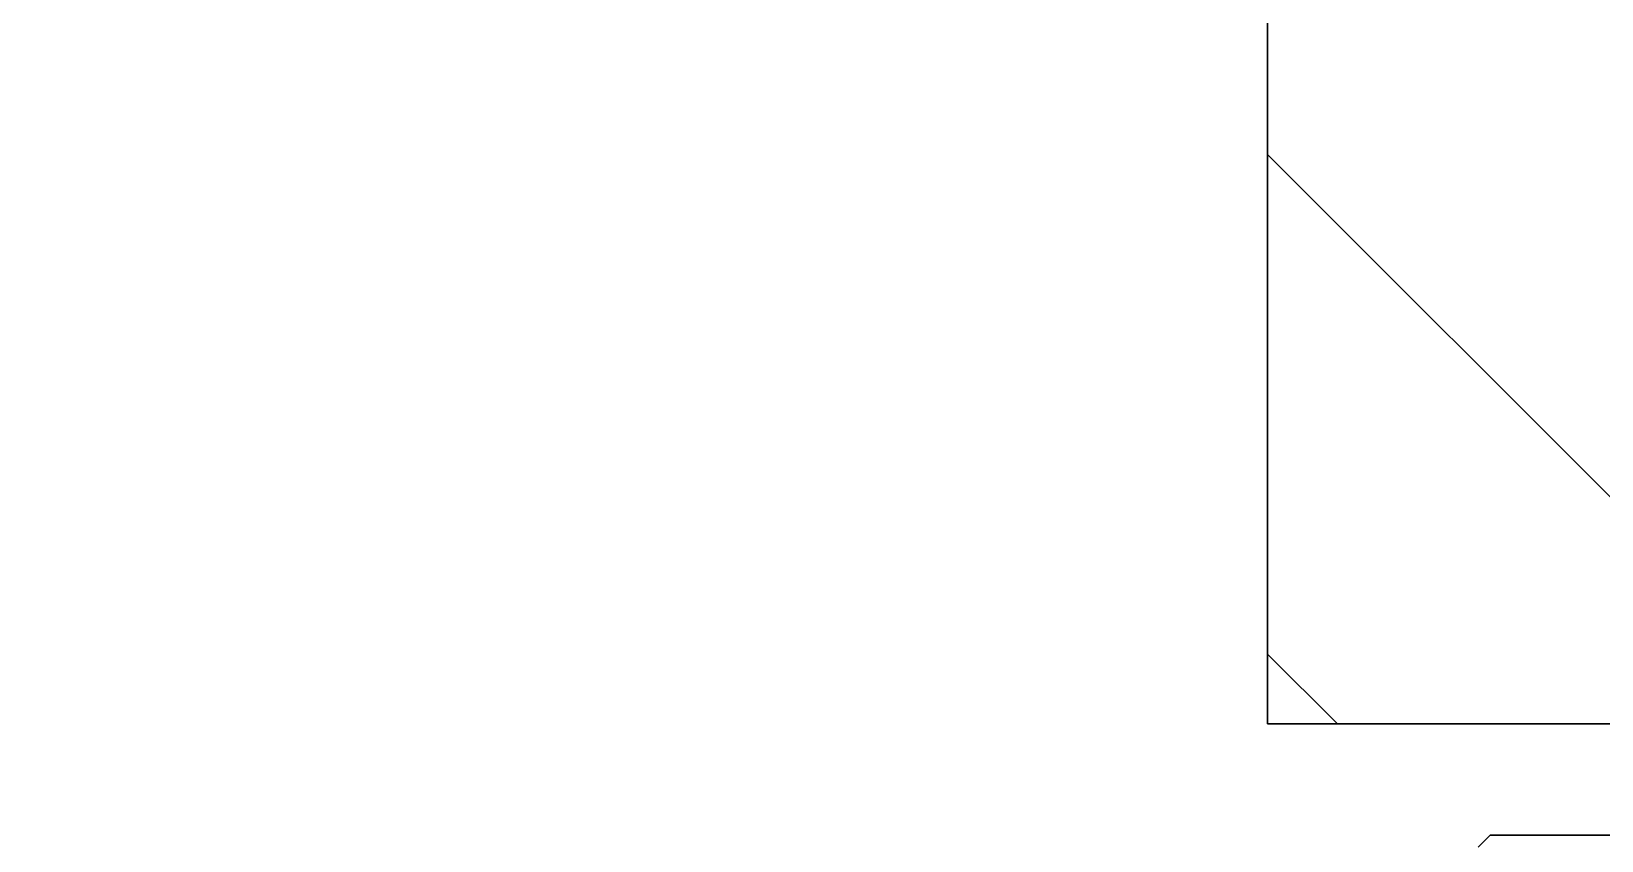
# Model space of a CAD drawing. Header units: millimetres. Extents: x 0 to 1749, y -46 to 1352.
# Drawn here: x 823.34 to 837.45, y 1018.91 to 1026.18 of the extents above; entities that cross this region are included whole.
import ezdxf

# ---------------------------------------------------------------- set-up
doc = ezdxf.new("R2010")
doc.units = ezdxf.units.MM
doc.layers.add('1', color=7, linetype='Continuous', true_color=0xffffff)
doc.layers.add('110', color=7, linetype='Continuous', true_color=0xffffff)
doc.styles.get("Standard").update_dxf_attribs({"font": 'SimSun.ttf', "height": 20})
doc.dimstyles.get("Standard").update_dxf_attribs({"dimtxt": 5, "dimasz": 0.18, "dimexe": 0.18, "dimexo": 0.0625, "dimgap": 0.09, "dimtad": 0, "dimtih": 1, "dimtoh": 1, "dimdec": 4, "dimzin": 0, "dimdsep": 46, "dimtxsty": 'Standard', "dimcen": 0.09, "dimclrt": 1, "dimadec": 0, "dimazin": 0, "dimtfac": 1, "dimtdec": 4, "dimtofl": 0, "dimtmove": 0, "dimatfit": 3, "dimfxl": 0, "dimtolj": 1, "dimtzin": 0, "dimarcsym": 0})

msp = doc.modelspace()

# ---------------------------------------------------------------- hatches: boundary and pattern name
at = {"lineweight": 13}
h = msp.add_hatch(dxfattribs=at)
h.set_pattern_fill('ANSI31', angle=90)
h.set_pattern_definition([(135, (-579.1546, -2581.2888), (-2.245064, -2.245064), [])])
h.paths.add_polyline_path([(853.4007, 1051.45624), (852.4507, 1052.40624), (852.4507, 1055.90624), (852.4507, 1089.95624), (851.4507, 1089.95624), (851.4507, 1079.95624), (842.26472, 1079.95624), (836.4507, 1079.95624), (834.4507, 1077.95624), (834.4507, 1056.79363), (834.4507, 1019.95624), (849.8945, 1019.95624), (856.63638, 1036.79363), (891.9507, 1036.79363), (891.9507, 1054.45624), (898.4507, 1054.45624), (898.4507, 1072.95624), (896.9507, 1072.95624), (896.4507, 1072.95624), (896.4507, 1079.95624), (867.4507, 1079.95624), (867.4507, 1089.95624), (866.4507, 1089.95624), (866.4507, 1055.90624), (866.4507, 1052.40624), (865.5007, 1051.45624), (865.5007, 1047.95624), (859.4507, 1044.46327), (853.4007, 1047.95624)])
h.paths.add_polyline_path([(952.9507, 1079.95624), (907.4507, 1079.95624), (907.4507, 1072.95624), (905.4507, 1072.95624), (905.4507, 1054.45624), (952.9507, 1054.45624)])
h.paths.add_polyline_path([(1013.4507, 1072.95624), (1011.9507, 1072.95624), (1011.4507, 1072.95624), (1011.4507, 1079.95624), (965.9507, 1079.95624), (965.9507, 1054.45624), (1013.4507, 1054.45624)])
h.paths.add_polyline_path([(1038.9507, 1071.95624), (1035.9507, 1071.95624), (1035.9507, 1079.95624), (1022.4507, 1079.95624), (1022.4507, 1072.95624), (1020.4507, 1072.95624), (1020.4507, 1054.45624), (1026.9507, 1054.45624), (1026.9507, 1036.79363), (1026.9507, 1019.45624), (1026.9507, 1018.95624), (1043.9522, 1018.95624), (1043.9522, 1019.95624), (1040.9507, 1019.95624), (1039.4507, 1019.95624), (1038.9507, 1019.95624)])
h.paths.add_polyline_path([(1084.4507, 1077.95624), (1082.4507, 1079.95624), (1076.9507, 1079.95624), (1076.9507, 1071.95624), (1073.9507, 1071.95624), (1073.9507, 1019.95624), (1082.4507, 1019.95624), (1084.4507, 1021.95624), (1084.4507, 1021.9564)])

# ---------------------------------------------------------------- linework, layer by layer
at = {"layer": '1', "color": 7, "linetype": 'Continuous', "lineweight": 30}
for p, q in [((834.4507, 1019.95624), (834.4507, 1056.79363)), ((849.8945, 1019.95624), (834.4507, 1019.95624))]:
    msp.add_line(p, q, dxfattribs=at)
at = {"layer": '110', "color": 7, "linetype": 'Continuous', "lineweight": 30}
for p, q in [((836.4507, 1018.95624), (836.34326, 1018.84881)), ((849.49493, 1018.95624), (836.4507, 1018.95624))]:
    msp.add_line(p, q, dxfattribs=at)

# ---------------------------------------------------------------- leaders
at = {"color": 7, "lineweight": 20, "annotation_type": 0, "has_hookline": 1, "hookline_direction": 1, "text_width": 25.36313}
msp.add_leader([(1038.9507, 1071.95624), (739.156, 1019.65641)], dimstyle='Standard', override={"dimtxt": 20, "dimasz": 4, "dimgap": 0.09, "dimtad": 0, "dimcen": 0, "dimldrblk": 'Dot', "dimlwd": 18, "dimlwe": 18}, dxfattribs=at)

doc.saveas('drawing.dxf')
